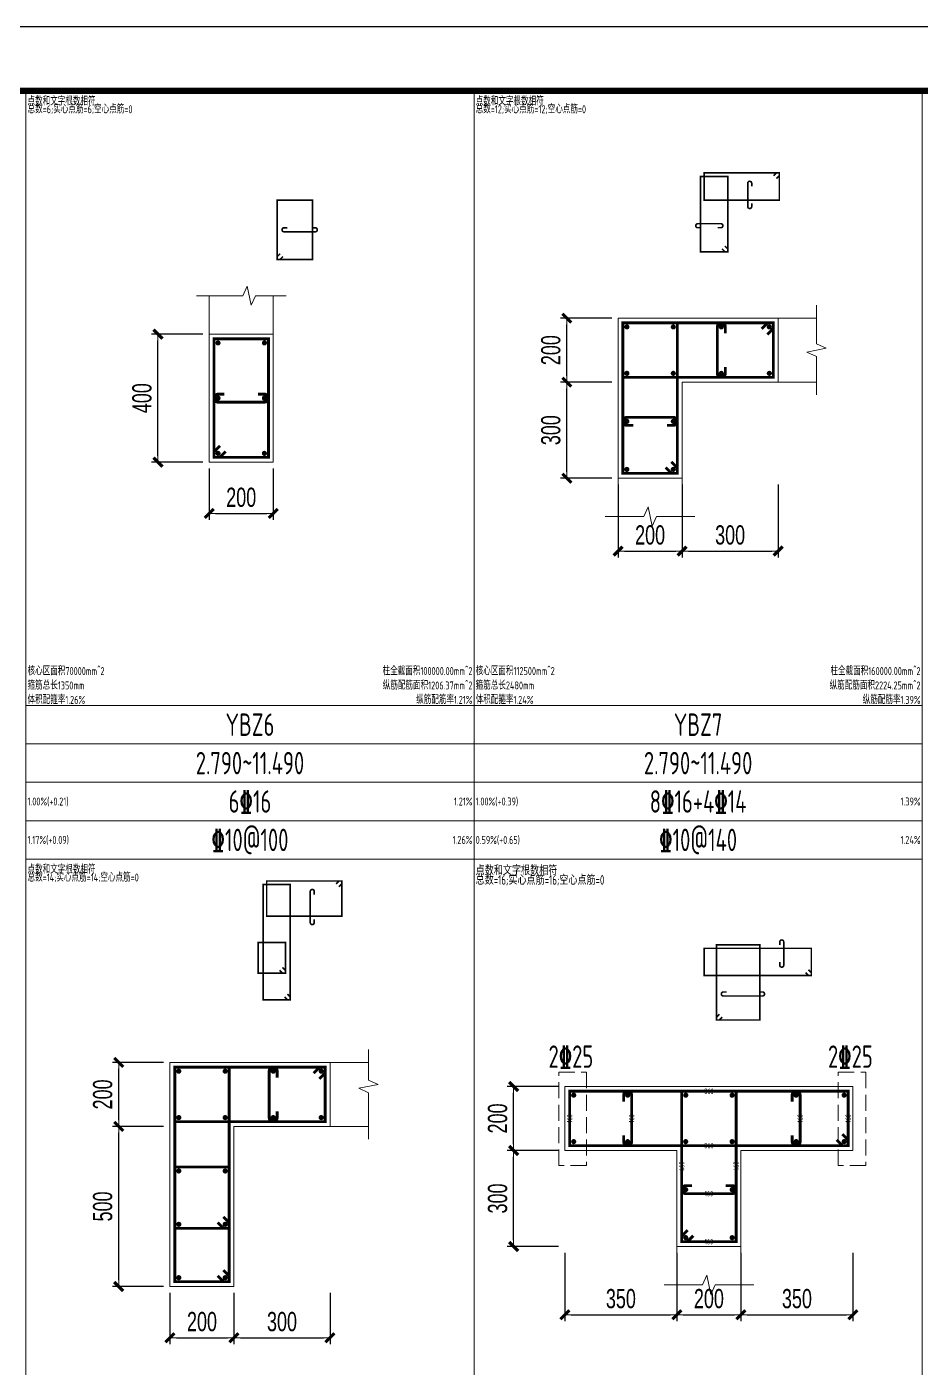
# Model space of a CAD drawing. Extents: x -129922 to 1190196, y -520662 to 139923.
# Drawn here: x 407104 to 421075, y -277428 to -256477 of the extents above; entities that cross this region are included whole.
import ezdxf
from ezdxf.enums import TextEntityAlignment as Align

# ---------------------------------------------------------------- set-up
doc = ezdxf.new("R2010")
doc.units = 0
doc.header["$LTSCALE"] = 1000
doc.header["$MEASUREMENT"] = 0
doc.linetypes.add('DASH', pattern=[0.35, 0.25, -0.1])
for name, color, linetype, lineweight in [('S-墙柱-REIN', 1, 'Continuous', 20), ('S-墙柱-大样细线', 7, 'Continuous', 20), ('S-墙柱-编号', 4, 'Continuous', 20), ('S-大样-DIM', 3, 'Continuous', 20), ('S-大样-REIN', 1, 'Continuous', 20), ('S-大样-实线', 2, 'Continuous', 20), ('S-板-BEAM', 4, 'DASH', 20), ('S-通用-TAB', 7, 'Continuous', 20)]:
    doc.layers.add(name, color=color, linetype=linetype, lineweight=lineweight)
doc.layers.add('Y-云图图框', color=7, linetype='Continuous')
doc.layers.add('z-计算配筋', color=7, linetype='Continuous')
doc.layers.add('箍筋长度', color=3, linetype='Continuous', plot=False)
doc.layers.add('配箍校核', color=34, linetype='Continuous', plot=False)
doc.styles.add('_YT_Name', font='', dxfattribs={"width": 0.8})
doc.styles.add('_YT_Sign_Text', font='ros.shx', dxfattribs={"width": 0.8, "bigfont": 'hztxt.shx'})
doc.styles.add('BW_Dim', font='Bweng.shx', dxfattribs={"width": 0.7, "bigfont": 'hztxt.shx'})
doc.styles.add('BW_Rein', font='tssdeng.shx', dxfattribs={"width": 0.7, "bigfont": 'hztxt.shx'})
doc.styles.get("Standard").update_dxf_attribs({"font": 'gbenor.shx', "bigfont": 'gbcbig.shx'})
doc.styles.add('TSSD_Rein', font='tssdeng.shx', dxfattribs={"width": 0.7, "bigfont": 'hztxt.shx'})
doc.styles.get('_YT_Name').set_extended_font_data('SimHei')
doc.dimstyles.new('Cyz_20_100', dxfattribs={"dimtxt": 300, "dimasz": 100, "dimexe": 100, "dimexo": 100, "dimgap": 100, "dimtad": 1, "dimdec": 0, "dimlfac": 0.2, "dimzin": 0, "dimdsep": 46, "dimtxsty": 'BW_Dim', "dimblk": '_bwk', "dimcen": 0, "dimclrt": 7, "dimadec": 0, "dimazin": 0, "dimtfac": 1, "dimtdec": 0, "dimtix": 1, "dimtmove": 2, "dimatfit": 0, "dimfxl": 0, "dimtolj": 1, "dimtzin": 0, "dimarcsym": 0})

# ---------------------------------------------------------------- blocks, each defined once
blk = doc.blocks.new('ECMCTK_A1_横_单行图名--0')
at = {"color": 4}
blk.add_lwpolyline([(0, 0), (841, 0), (841, 594), (0, 594)], close=True, dxfattribs=at)
at = {"const_width": 1}
blk.add_lwpolyline([(25, 10), (831, 10), (831, 584), (25, 584)], close=True, dxfattribs=at)
at = {"color": 80, "flags": 3}
for tag, height, p in [('YTHQINS', 3, (34.31, 585.5)), ('ECMCKEY', 3, (292.07, 288.23)), ('YTTQINS', 5.62, (848.03, 12.81)), ('YTFRAME', 3, (652.76, 5.84)), ('YTBARCODE_T1', 3, (749.78, 5.95))]:
    blk.add_attdef(tag, text='', height=height, dxfattribs=at).set_placement(p, align=Align.MIDDLE_CENTER)
for tag, height, style, width, p in [('证书编号', 4, '_YT_Sign_Text', 0.8, (708.87, 43.81)), ('审查批准号', 4, '_YT_Sign_Text', 0.8, (761.06, 43.81)), ('工程号', 4, '_YT_Sign_Text', 0.5, (804.08, 44.12)), ('设计单位', 6, '_YT_Name', 0.8, (623.75, 38.6)), ('建设单位', 4, '_YT_Sign_Text', 0.8, (734.96, 36.11)), ('阶段', 4, '_YT_Sign_Text', 0.8, (804.08, 35.81)), ('项目号', 4, '_YT_Sign_Text', 0.5, (822.08, 33.72)), ('项目名称', 4, '_YT_Sign_Text', 0.8, (734.96, 28.11)), ('专业', 4, '_YT_Sign_Text', 0.8, (804.08, 27.31)), ('图纸编号', 4, '_YT_Sign_Text', 0.5, (803.93, 19.36)), ('图纸名称', 4.5, '_YT_Name', 0.8, (735.39, 15.06)), ('版本号', 4, '_YT_Sign_Text', 0.8, (822.08, 13)), ('出图比例', 4.2, '_YT_Sign_Text', 0.8, (681.82, 11.78)), ('日期', 4, '_YT_Sign_Text', 0.5, (803.88, 12.13))]:
    blk.add_attdef(tag, text='', height=height, dxfattribs=dict(style=style, width=width)).set_placement(p, align=Align.CENTER)
at = {"style": '_YT_Sign_Text', "width": 0.8, "flags": 3}
for tag, p, height in [('[审定人]', (590.95, 27.81), 4.1), ('{审定人}', (605.87, 26.45), 6.24), ('[校对人]', (642.23, 27.82), 4.1), ('{校对人}', (658.35, 26.53), 6.24), ('{审核人}', (606.98, 18.44), 6.24), ('{设计人}', (658.48, 18.54), 6.24), ('[审核人]', (591.01, 19.76), 4.1), ('[设计人]', (642.47, 20.21), 4.1), ('{项目负责人}', (608.28, 10.72), 6.24), ('{专业负责人}', (658.58, 10.36), 6.24), ('[项目负责人]', (590.78, 12.01), 4.1), ('[专业负责人]', (642.74, 11.77), 4.1)]:
    blk.add_attdef(tag, p, '', height=height, dxfattribs=at)
at = {"color": 80, "flags": 3}
for tag, p in [('YTQRCODE', (551.04, 11.91)), ('YTBZSIT', (25, 10)), ('EXT_TK_LEFT', (25, 10))]:
    blk.add_attdef(tag, p, '', height=3, dxfattribs=at)
blk = doc.blocks.new('_bwk')
blk.add_line((-1, 0), (0, 0))
at = {"const_width": 0.5}
blk.add_lwpolyline([(-0.7, -0.7), (0.7, 0.7)], dxfattribs=at)
blk = doc.blocks.new('*D1498')
at = {"layer": 'Defpoints', "color": 0, "transparency": 16777216}
for p in [(416340, -263527), (417340, -263527), (417340, -264665)]:
    blk.add_point(p, dxfattribs=at)
at = {"layer": 'S-大样-DIM', "color": 0, "lineweight": -2, "transparency": 16777216}
for p, q in [((416340, -263627), (416340, -264765)), ((417340, -263627), (417340, -264765)), ((416440, -264665), (417240, -264665))]:
    blk.add_line(p, q, dxfattribs=at)
at = {"layer": 'S-大样-DIM', "color": 0, "lineweight": -2, "transparency": 16777216, "xscale": 100, "yscale": 100, "zscale": 100, "rotation": 180}
blk.add_blockref('_bwk', (416340, -264665), dxfattribs=at)
at = {"layer": 'S-大样-DIM', "color": 0, "lineweight": -2, "transparency": 16777216, "xscale": 100, "yscale": 100, "zscale": 100}
blk.add_blockref('_bwk', (417340, -264665), dxfattribs=at)
at = {"layer": 'S-大样-DIM', "color": 7, "transparency": 16777216, "insert": (416840, -264415), "char_height": 300, "attachment_point": 5, "style": 'BW_Dim'}
blk.add_mtext('\\A1;200', dxfattribs=at)
blk = doc.blocks.new('*D1499')
at = {"layer": 'Defpoints', "color": 0, "transparency": 16777216}
for p in [(417340, -263527), (418840, -263527), (418840, -264665)]:
    blk.add_point(p, dxfattribs=at)
at = {"layer": 'S-大样-DIM', "color": 0, "lineweight": -2, "transparency": 16777216}
for p, q in [((417340, -263627), (417340, -264765)), ((418840, -263627), (418840, -264765)), ((417440, -264665), (418740, -264665))]:
    blk.add_line(p, q, dxfattribs=at)
at = {"layer": 'S-大样-DIM', "color": 0, "lineweight": -2, "transparency": 16777216, "xscale": 100, "yscale": 100, "zscale": 100, "rotation": 180}
blk.add_blockref('_bwk', (417340, -264665), dxfattribs=at)
at = {"layer": 'S-大样-DIM', "color": 0, "lineweight": -2, "transparency": 16777216, "xscale": 100, "yscale": 100, "zscale": 100}
blk.add_blockref('_bwk', (418840, -264665), dxfattribs=at)
at = {"layer": 'S-大样-DIM', "color": 7, "transparency": 16777216, "insert": (418090, -264415), "char_height": 300, "attachment_point": 5, "style": 'BW_Dim'}
blk.add_mtext('\\A1;300', dxfattribs=at)
blk = doc.blocks.new('*D1430')
at = {"layer": 'Defpoints', "color": 0, "transparency": 16777216}
for p in [(410340, -276152), (411840, -276152), (411840, -276952)]:
    blk.add_point(p, dxfattribs=at)
at = {"layer": 'S-大样-DIM', "color": 0, "lineweight": -2, "transparency": 16777216}
for p, q in [((410340, -276252), (410340, -277052)), ((411840, -276252), (411840, -277052)), ((410440, -276952), (411740, -276952))]:
    blk.add_line(p, q, dxfattribs=at)
at = {"layer": 'S-大样-DIM', "color": 0, "lineweight": -2, "transparency": 16777216, "xscale": 100, "yscale": 100, "zscale": 100, "rotation": 180}
blk.add_blockref('_bwk', (410340, -276952), dxfattribs=at)
at = {"layer": 'S-大样-DIM', "color": 0, "lineweight": -2, "transparency": 16777216, "xscale": 100, "yscale": 100, "zscale": 100}
blk.add_blockref('_bwk', (411840, -276952), dxfattribs=at)
at = {"layer": 'S-大样-DIM', "color": 7, "transparency": 16777216, "insert": (411090, -276702), "char_height": 300, "attachment_point": 5, "style": 'BW_Dim'}
blk.add_mtext('\\A1;300', dxfattribs=at)
blk = doc.blocks.new('*D1431')
at = {"layer": 'Defpoints', "color": 0, "transparency": 16777216}
for p in [(409340, -276152), (410340, -276152), (410340, -276952)]:
    blk.add_point(p, dxfattribs=at)
at = {"layer": 'S-大样-DIM', "color": 0, "lineweight": -2, "transparency": 16777216}
for p, q in [((409340, -276252), (409340, -277052)), ((410340, -276252), (410340, -277052)), ((409440, -276952), (410240, -276952))]:
    blk.add_line(p, q, dxfattribs=at)
at = {"layer": 'S-大样-DIM', "color": 0, "lineweight": -2, "transparency": 16777216, "xscale": 100, "yscale": 100, "zscale": 100, "rotation": 180}
blk.add_blockref('_bwk', (409340, -276952), dxfattribs=at)
at = {"layer": 'S-大样-DIM', "color": 0, "lineweight": -2, "transparency": 16777216, "xscale": 100, "yscale": 100, "zscale": 100}
blk.add_blockref('_bwk', (410340, -276952), dxfattribs=at)
at = {"layer": 'S-大样-DIM', "color": 7, "transparency": 16777216, "insert": (409840, -276702), "char_height": 300, "attachment_point": 5, "style": 'BW_Dim'}
blk.add_mtext('\\A1;200', dxfattribs=at)
blk = doc.blocks.new('*D1432')
at = {"layer": 'Defpoints', "color": 0, "transparency": 16777216}
for p in [(408540, -272652), (409340, -272652), (409340, -273652)]:
    blk.add_point(p, dxfattribs=at)
at = {"layer": 'S-大样-DIM', "color": 0, "lineweight": -2, "transparency": 16777216}
for p, q in [((409240, -272652), (408440, -272652)), ((408540, -273552), (408540, -272752)), ((409240, -273652), (408440, -273652))]:
    blk.add_line(p, q, dxfattribs=at)
at = {"layer": 'S-大样-DIM', "color": 0, "lineweight": -2, "transparency": 16777216, "xscale": 100, "yscale": 100, "zscale": 100}
for p, rotation in [((408540, -272652), 90), ((408540, -273652), 270)]:
    blk.add_blockref('_bwk', p, dxfattribs=dict(at, rotation=rotation))
at = {"layer": 'S-大样-DIM', "color": 7, "transparency": 16777216, "insert": (408290, -273152), "char_height": 300, "attachment_point": 5, "rotation": 90, "style": 'BW_Dim'}
blk.add_mtext('\\A1;200', dxfattribs=at)
blk = doc.blocks.new('*D1433')
at = {"layer": 'Defpoints', "color": 0, "transparency": 16777216}
for p in [(408540, -273652), (409340, -273652), (409340, -276152)]:
    blk.add_point(p, dxfattribs=at)
at = {"layer": 'S-大样-DIM', "color": 0, "lineweight": -2, "transparency": 16777216}
for p, q in [((409240, -273652), (408440, -273652)), ((408540, -276052), (408540, -273752)), ((409240, -276152), (408440, -276152))]:
    blk.add_line(p, q, dxfattribs=at)
at = {"layer": 'S-大样-DIM', "color": 0, "lineweight": -2, "transparency": 16777216, "xscale": 100, "yscale": 100, "zscale": 100}
for p, rotation in [((408540, -273652), 90), ((408540, -276152), 270)]:
    blk.add_blockref('_bwk', p, dxfattribs=dict(at, rotation=rotation))
at = {"layer": 'S-大样-DIM', "color": 7, "transparency": 16777216, "insert": (408290, -274902), "char_height": 300, "attachment_point": 5, "rotation": 90, "style": 'BW_Dim'}
blk.add_mtext('\\A1;500', dxfattribs=at)
blk = doc.blocks.new('*D1490')
at = {"layer": 'Defpoints', "color": 0, "transparency": 16777216}
for p in [(415540, -261027), (416340, -261027), (416340, -262027)]:
    blk.add_point(p, dxfattribs=at)
at = {"layer": 'S-大样-DIM', "color": 0, "lineweight": -2, "transparency": 16777216}
for p, q in [((416240, -261027), (415440, -261027)), ((415540, -261927), (415540, -261127)), ((416240, -262027), (415440, -262027))]:
    blk.add_line(p, q, dxfattribs=at)
at = {"layer": 'S-大样-DIM', "color": 0, "lineweight": -2, "transparency": 16777216, "xscale": 100, "yscale": 100, "zscale": 100}
for p, rotation in [((415540, -261027), 90), ((415540, -262027), 270)]:
    blk.add_blockref('_bwk', p, dxfattribs=dict(at, rotation=rotation))
at = {"layer": 'S-大样-DIM', "color": 7, "transparency": 16777216, "insert": (415290, -261527), "char_height": 300, "attachment_point": 5, "rotation": 90, "style": 'BW_Dim'}
blk.add_mtext('\\A1;200', dxfattribs=at)
blk = doc.blocks.new('*D1491')
at = {"layer": 'Defpoints', "color": 0, "transparency": 16777216}
for p in [(415540, -262027), (416340, -262027), (416340, -263527)]:
    blk.add_point(p, dxfattribs=at)
at = {"layer": 'S-大样-DIM', "color": 0, "lineweight": -2, "transparency": 16777216}
for p, q in [((416240, -262027), (415440, -262027)), ((415540, -263427), (415540, -262127)), ((416240, -263527), (415440, -263527))]:
    blk.add_line(p, q, dxfattribs=at)
at = {"layer": 'S-大样-DIM', "color": 0, "lineweight": -2, "transparency": 16777216, "xscale": 100, "yscale": 100, "zscale": 100}
for p, rotation in [((415540, -262027), 90), ((415540, -263527), 270)]:
    blk.add_blockref('_bwk', p, dxfattribs=dict(at, rotation=rotation))
at = {"layer": 'S-大样-DIM', "color": 7, "transparency": 16777216, "insert": (415290, -262777), "char_height": 300, "attachment_point": 5, "rotation": 90, "style": 'BW_Dim'}
blk.add_mtext('\\A1;300', dxfattribs=at)
blk = doc.blocks.new('*D1454')
at = {"layer": 'Defpoints', "color": 0, "transparency": 16777216}
for p in [(409153, -261277), (409953, -261277), (409953, -263277)]:
    blk.add_point(p, dxfattribs=at)
at = {"layer": 'S-大样-DIM', "color": 0, "lineweight": -2, "transparency": 16777216}
for p, q in [((409853, -261277), (409053, -261277)), ((409153, -263177), (409153, -261377)), ((409853, -263277), (409053, -263277))]:
    blk.add_line(p, q, dxfattribs=at)
at = {"layer": 'S-大样-DIM', "color": 0, "lineweight": -2, "transparency": 16777216, "xscale": 100, "yscale": 100, "zscale": 100}
for p, rotation in [((409153, -261277), 90), ((409153, -263277), 270)]:
    blk.add_blockref('_bwk', p, dxfattribs=dict(at, rotation=rotation))
at = {"layer": 'S-大样-DIM', "color": 7, "transparency": 16777216, "insert": (408903, -262277), "char_height": 300, "attachment_point": 5, "rotation": 90, "style": 'BW_Dim'}
blk.add_mtext('\\A1;400', dxfattribs=at)
blk = doc.blocks.new('*D1455')
at = {"layer": 'Defpoints', "color": 0, "transparency": 16777216}
for p in [(409953, -263277), (410953, -263277), (410953, -264077)]:
    blk.add_point(p, dxfattribs=at)
at = {"layer": 'S-大样-DIM', "color": 0, "lineweight": -2, "transparency": 16777216}
for p, q in [((409953, -263377), (409953, -264177)), ((410953, -263377), (410953, -264177)), ((410053, -264077), (410853, -264077))]:
    blk.add_line(p, q, dxfattribs=at)
at = {"layer": 'S-大样-DIM', "color": 0, "lineweight": -2, "transparency": 16777216, "xscale": 100, "yscale": 100, "zscale": 100, "rotation": 180}
blk.add_blockref('_bwk', (409953, -264077), dxfattribs=at)
at = {"layer": 'S-大样-DIM', "color": 0, "lineweight": -2, "transparency": 16777216, "xscale": 100, "yscale": 100, "zscale": 100}
blk.add_blockref('_bwk', (410953, -264077), dxfattribs=at)
at = {"layer": 'S-大样-DIM', "color": 7, "transparency": 16777216, "insert": (410453, -263827), "char_height": 300, "attachment_point": 5, "style": 'BW_Dim'}
blk.add_mtext('\\A1;200', dxfattribs=at)
blk = doc.blocks.new('*D1543')
at = {"layer": 'Defpoints', "color": 0, "transparency": 16777216}
for p in [(418259, -275527), (420009, -275527), (420009, -276593)]:
    blk.add_point(p, dxfattribs=at)
at = {"layer": 'S-大样-DIM', "color": 0, "lineweight": -2, "transparency": 16777216}
for p, q in [((418259, -275627), (418259, -276693)), ((420009, -275627), (420009, -276693)), ((418359, -276593), (419909, -276593))]:
    blk.add_line(p, q, dxfattribs=at)
at = {"layer": 'S-大样-DIM', "color": 0, "lineweight": -2, "transparency": 16777216, "xscale": 100, "yscale": 100, "zscale": 100, "rotation": 180}
blk.add_blockref('_bwk', (418259, -276593), dxfattribs=at)
at = {"layer": 'S-大样-DIM', "color": 0, "lineweight": -2, "transparency": 16777216, "xscale": 100, "yscale": 100, "zscale": 100}
blk.add_blockref('_bwk', (420009, -276593), dxfattribs=at)
at = {"layer": 'S-大样-DIM', "color": 7, "transparency": 16777216, "insert": (419134, -276343), "char_height": 300, "attachment_point": 5, "style": 'BW_Dim'}
blk.add_mtext('\\A1;350', dxfattribs=at)
blk = doc.blocks.new('*D1544')
at = {"layer": 'Defpoints', "color": 0, "transparency": 16777216}
for p in [(417259, -275527), (418259, -275527), (418259, -276593)]:
    blk.add_point(p, dxfattribs=at)
at = {"layer": 'S-大样-DIM', "color": 0, "lineweight": -2, "transparency": 16777216}
for p, q in [((417259, -275627), (417259, -276693)), ((418259, -275627), (418259, -276693)), ((417359, -276593), (418159, -276593))]:
    blk.add_line(p, q, dxfattribs=at)
at = {"layer": 'S-大样-DIM', "color": 0, "lineweight": -2, "transparency": 16777216, "xscale": 100, "yscale": 100, "zscale": 100, "rotation": 180}
blk.add_blockref('_bwk', (417259, -276593), dxfattribs=at)
at = {"layer": 'S-大样-DIM', "color": 0, "lineweight": -2, "transparency": 16777216, "xscale": 100, "yscale": 100, "zscale": 100}
blk.add_blockref('_bwk', (418259, -276593), dxfattribs=at)
at = {"layer": 'S-大样-DIM', "color": 7, "transparency": 16777216, "insert": (417759, -276343), "char_height": 300, "attachment_point": 5, "style": 'BW_Dim'}
blk.add_mtext('\\A1;200', dxfattribs=at)
blk = doc.blocks.new('*D1545')
at = {"layer": 'Defpoints', "color": 0, "transparency": 16777216}
for p in [(415509, -275527), (417259, -275527), (417259, -276593)]:
    blk.add_point(p, dxfattribs=at)
at = {"layer": 'S-大样-DIM', "color": 0, "lineweight": -2, "transparency": 16777216}
for p, q in [((415509, -275627), (415509, -276693)), ((417259, -275627), (417259, -276693)), ((415609, -276593), (417159, -276593))]:
    blk.add_line(p, q, dxfattribs=at)
at = {"layer": 'S-大样-DIM', "color": 0, "lineweight": -2, "transparency": 16777216, "xscale": 100, "yscale": 100, "zscale": 100, "rotation": 180}
blk.add_blockref('_bwk', (415509, -276593), dxfattribs=at)
at = {"layer": 'S-大样-DIM', "color": 0, "lineweight": -2, "transparency": 16777216, "xscale": 100, "yscale": 100, "zscale": 100}
blk.add_blockref('_bwk', (417259, -276593), dxfattribs=at)
at = {"layer": 'S-大样-DIM', "color": 7, "transparency": 16777216, "insert": (416384, -276343), "char_height": 300, "attachment_point": 5, "style": 'BW_Dim'}
blk.add_mtext('\\A1;350', dxfattribs=at)
blk = doc.blocks.new('*D1546')
at = {"layer": 'Defpoints', "color": 0, "transparency": 16777216}
for p in [(414709, -273027), (415509, -273027), (415509, -274027)]:
    blk.add_point(p, dxfattribs=at)
at = {"layer": 'S-大样-DIM', "color": 0, "lineweight": -2, "transparency": 16777216}
for p, q in [((415409, -273027), (414609, -273027)), ((414709, -273927), (414709, -273127)), ((415409, -274027), (414609, -274027))]:
    blk.add_line(p, q, dxfattribs=at)
at = {"layer": 'S-大样-DIM', "color": 0, "lineweight": -2, "transparency": 16777216, "xscale": 100, "yscale": 100, "zscale": 100}
for p, rotation in [((414709, -273027), 90), ((414709, -274027), 270)]:
    blk.add_blockref('_bwk', p, dxfattribs=dict(at, rotation=rotation))
at = {"layer": 'S-大样-DIM', "color": 7, "transparency": 16777216, "insert": (414459, -273527), "char_height": 300, "attachment_point": 5, "rotation": 90, "style": 'BW_Dim'}
blk.add_mtext('\\A1;200', dxfattribs=at)
blk = doc.blocks.new('*D1547')
at = {"layer": 'Defpoints', "color": 0, "transparency": 16777216}
for p in [(414709, -274027), (415509, -274027), (415509, -275527)]:
    blk.add_point(p, dxfattribs=at)
at = {"layer": 'S-大样-DIM', "color": 0, "lineweight": -2, "transparency": 16777216}
for p, q in [((415409, -274027), (414609, -274027)), ((414709, -275427), (414709, -274127)), ((415409, -275527), (414609, -275527))]:
    blk.add_line(p, q, dxfattribs=at)
at = {"layer": 'S-大样-DIM', "color": 0, "lineweight": -2, "transparency": 16777216, "xscale": 100, "yscale": 100, "zscale": 100}
for p, rotation in [((414709, -274027), 90), ((414709, -275527), 270)]:
    blk.add_blockref('_bwk', p, dxfattribs=dict(at, rotation=rotation))
at = {"layer": 'S-大样-DIM', "color": 7, "transparency": 16777216, "insert": (414459, -274777), "char_height": 300, "attachment_point": 5, "rotation": 90, "style": 'BW_Dim'}
blk.add_mtext('\\A1;300', dxfattribs=at)

msp = doc.modelspace()

# ---------------------------------------------------------------- linework, layer by layer
at = {"layer": 'S-墙柱-REIN', "const_width": 40}
for points in [[(416457.7, -261164.2, 1), (416497.7, -261164.2, 1)], [(417182.7, -261164.2, 1), (417222.7, -261164.2, 1)], [(417932.7, -261164.2, 1), (417972.7, -261164.2, 1)], [(418682.7, -261164.2, 1), (418722.7, -261164.2, 1)], [(410070.5, -261414.2, 1), (410110.5, -261414.2, 1)], [(410795.5, -261414.2, 1), (410835.5, -261414.2, 1)], [(416457.7, -261889.2, 1), (416497.7, -261889.2, 1)], [(417182.7, -261889.2, 1), (417222.7, -261889.2, 1)], [(417932.7, -261889.2, 1), (417972.7, -261889.2, 1)], [(418682.7, -261889.2, 1), (418722.7, -261889.2, 1)], [(410070.5, -262276.7, 1), (410110.5, -262276.7, 1)], [(410795.5, -262276.7, 1), (410835.5, -262276.7, 1)], [(416457.7, -262639.2, 1), (416497.7, -262639.2, 1)], [(417182.7, -262639.2, 1), (417222.7, -262639.2, 1)], [(410070.5, -263139.2, 1), (410110.5, -263139.2, 1)], [(410795.5, -263139.2, 1), (410835.5, -263139.2, 1)], [(416457.7, -263389.2, 1), (416497.7, -263389.2, 1)], [(417182.7, -263389.2, 1), (417222.7, -263389.2, 1)], [(409457.7, -272789.2, 1), (409497.7, -272789.2, 1)], [(410182.7, -272789.2, 1), (410222.7, -272789.2, 1)], [(410932.7, -272789.2, 1), (410972.7, -272789.2, 1)], [(411682.7, -272789.2, 1), (411722.7, -272789.2, 1)], [(415626.6, -273164.2, 1), (415666.6, -273164.2, 1)], [(416469.8, -273164.2, 1), (416509.8, -273164.2, 1)], [(417376.6, -273164.2, 1), (417416.6, -273164.2, 1)], [(418101.6, -273164.2, 1), (418141.6, -273164.2, 1)], [(419101.6, -273164.2, 1), (419141.6, -273164.2, 1)], [(419851.6, -273164.2, 1), (419891.6, -273164.2, 1)], [(409457.7, -273514.2, 1), (409497.7, -273514.2, 1)], [(410182.7, -273514.2, 1), (410222.7, -273514.2, 1)], [(410932.7, -273514.2, 1), (410972.7, -273514.2, 1)], [(411682.7, -273514.2, 1), (411722.7, -273514.2, 1)], [(415626.6, -273889.2, 1), (415666.6, -273889.2, 1)], [(416469.8, -273889.2, 1), (416509.8, -273889.2, 1)], [(417376.6, -273889.2, 1), (417416.6, -273889.2, 1)], [(418101.6, -273889.2, 1), (418141.6, -273889.2, 1)], [(419101.6, -273889.2, 1), (419141.6, -273889.2, 1)], [(419851.6, -273889.2, 1), (419891.6, -273889.2, 1)], [(409457.7, -274347.6, 1), (409497.7, -274347.6, 1)], [(410182.7, -274347.6, 1), (410222.7, -274347.6, 1)], [(417376.6, -274639.2, 1), (417416.6, -274639.2, 1)], [(418101.6, -274639.2, 1), (418141.6, -274639.2, 1)], [(409457.7, -275180.9, 1), (409497.7, -275180.9, 1)], [(410182.7, -275180.9, 1), (410222.7, -275180.9, 1)], [(417376.6, -275389.2, 1), (417416.6, -275389.2, 1)], [(418101.6, -275389.2, 1), (418141.6, -275389.2, 1)], [(409457.7, -276014.2, 1), (409497.7, -276014.2, 1)], [(410182.7, -276014.2, 1), (410222.7, -276014.2, 1)]]:
    msp.add_lwpolyline(points, format="xyb", close=True, dxfattribs=at)
at = {"layer": 'S-墙柱-大样细线'}
for points in [[(417340.2, -262026.7), (417340.2, -263526.7), (416340.2, -263526.7), (416340.2, -261026.7), (418840.2, -261026.7), (418840.2, -262026.7)], [(409953, -261276.7), (409953, -263276.7), (410953, -263276.7), (410953, -261276.7)], [(410340.2, -273651.7), (410340.2, -276151.7), (409340.2, -276151.7), (409340.2, -272651.7), (411840.2, -272651.7), (411840.2, -273651.7)], [(418259.1, -274026.7), (420009.1, -274026.7), (420009.1, -273026.7), (415509.1, -273026.7), (415509.1, -274026.7), (417259.1, -274026.7), (417259.1, -275526.7), (418259.1, -275526.7)]]:
    msp.add_lwpolyline(points, close=True, dxfattribs=at)
at = {"layer": 'S-大样-REIN', "color": 1}
for points, const_width in [([(417962.6, -259943.3), (418008.5, -259989.2), (418052.7, -259989.2), (418052.7, -258814.2), (417627.7, -258814.2), (417627.7, -259989.2), (418052.7, -259989.2), (418052.7, -259945.1), (418006.8, -259899.1)], 25), ([(418813, -258848.2), (418859, -258802.2), (418859, -258758), (417684, -258758), (417684, -259183), (418859, -259183), (418859, -258758), (418814.8, -258758), (418768.8, -258804)], 25), ([(411106.3, -260063.8), (411060.4, -260109.8), (411016.2, -260109.8), (411016.2, -259184.8), (411566.2, -259184.8), (411566.2, -260109.8), (411016.2, -260109.8), (411016.2, -260065.6), (411062.1, -260019.6)], 25), ([(417084.9, -263359.8), (417176.8, -263451.7), (417265.2, -263451.7), (417265.2, -261101.7), (416415.2, -261101.7), (416415.2, -263451.7), (417265.2, -263451.7), (417265.2, -263363.4), (417173.3, -263271.4)], 45), ([(418673.3, -261282.1), (418765.2, -261190.1), (418765.2, -261101.7), (416415.2, -261101.7), (416415.2, -261951.7), (418765.2, -261951.7), (418765.2, -261101.7), (418676.8, -261101.7), (418584.9, -261193.7)], 45), ([(410208.3, -263109.8), (410116.4, -263201.7), (410028, -263201.7), (410028, -261351.7), (410878, -261351.7), (410878, -263201.7), (410028, -263201.7), (410028, -263113.4), (410119.9, -263021.4)], 45), ([(411979.6, -269908.8), (412025.5, -269862.8), (412025.5, -269818.6), (410850.5, -269818.6), (410850.5, -270368.6), (412025.5, -270368.6), (412025.5, -269818.6), (411981.3, -269818.6), (411935.4, -269864.6)], 25), ([(411129.1, -271628.9), (411175.1, -271674.9), (411219.3, -271674.9), (411219.3, -269874.9), (410794.3, -269874.9), (410794.3, -271674.9), (411219.3, -271674.9), (411219.3, -271630.7), (411173.3, -271584.7)], 25), ([(419313, -271205.3), (419359, -271251.3), (419359, -271295.5), (417684, -271295.5), (417684, -270870.5), (419359, -270870.5), (419359, -271295.5), (419314.8, -271295.5), (419268.8, -271249.5)], 25), ([(417967.9, -271943.3), (417921.9, -271989.2), (417877.7, -271989.2), (417877.7, -270814.2), (418552.7, -270814.2), (418552.7, -271989.2), (417877.7, -271989.2), (417877.7, -271945.1), (417923.7, -271899.1)], 25), ([(410084.9, -275984.8), (410176.8, -276076.7), (410265.2, -276076.7), (410265.2, -272726.7), (409415.2, -272726.7), (409415.2, -276076.7), (410265.2, -276076.7), (410265.2, -275988.4), (410173.3, -275896.4)], 45), ([(411673.3, -272907.1), (411765.2, -272815.1), (411765.2, -272726.7), (409415.2, -272726.7), (409415.2, -273576.7), (411765.2, -273576.7), (411765.2, -272726.7), (411676.8, -272726.7), (411584.9, -272818.7)], 45), ([(419842.2, -273771.4), (419934.1, -273863.4), (419934.1, -273951.7), (415584.1, -273951.7), (415584.1, -273101.7), (419934.1, -273101.7), (419934.1, -273951.7), (419845.7, -273951.7), (419753.8, -273859.8)], 45), ([(417514.4, -275359.8), (417422.5, -275451.7), (417334.1, -275451.7), (417334.1, -273101.7), (418184.1, -273101.7), (418184.1, -275451.7), (417334.1, -275451.7), (417334.1, -275363.4), (417426, -275271.4)], 45)]:
    msp.add_lwpolyline(points, dxfattribs=dict(at, const_width=const_width))
at = {"layer": 'S-大样-REIN'}
for points, const_width in [([(418427.7, -259233), (418427.7, -259283, -1), (418365.2, -259283), (418365.2, -258920.5, -1), (418427.7, -258920.5), (418427.7, -258970.5)], 25), ([(417634, -259614.2), (417584, -259614.2, -1), (417584, -259551.7), (417946.5, -259551.7, -1), (417946.5, -259614.2), (417896.5, -259614.2)], 25), ([(411559.9, -259616), (411609.9, -259616, -1), (411609.9, -259678.5), (411122.4, -259678.5, -1), (411122.4, -259616), (411172.4, -259616)], 25), ([(418015.2, -261789.2), (418015.2, -261889.2, -1), (417890.2, -261889.2), (417890.2, -261164.2, -1), (418015.2, -261164.2), (418015.2, -261264.2)], 45), ([(410715.5, -262214.2), (410815.5, -262214.2, -1), (410815.5, -262339.2), (410090.5, -262339.2, -1), (410090.5, -262214.2), (410190.5, -262214.2)], 45), ([(416577.7, -262701.7), (416477.7, -262701.7, -1), (416477.7, -262576.7), (417202.7, -262576.7, -1), (417202.7, -262701.7), (417102.7, -262701.7)], 45), ([(411594.3, -270418.6), (411594.3, -270468.6, -1), (411531.8, -270468.6), (411531.8, -269981.1, -1), (411594.3, -269981.1), (411594.3, -270031.1)], 25), ([(418865.2, -270820.5), (418865.2, -270770.5, -1), (418927.7, -270770.5), (418927.7, -271133, -1), (418865.2, -271133), (418865.2, -271083)], 25), ([(418546.5, -271551.7), (418596.5, -271551.7, -1), (418596.5, -271614.2), (417984, -271614.2, -1), (417984, -271551.7), (418034, -271551.7)], 25), ([(411015.2, -273414.2), (411015.2, -273514.2, -1), (410890.2, -273514.2), (410890.2, -272789.2, -1), (411015.2, -272789.2), (411015.2, -272889.2)], 45), ([(416427.3, -273264.2), (416427.3, -273164.2, -1), (416552.3, -273164.2), (416552.3, -273889.2, -1), (416427.3, -273889.2), (416427.3, -273789.2)], 45), ([(419059.1, -273264.2), (419059.1, -273164.2, -1), (419184.1, -273164.2), (419184.1, -273889.2, -1), (419059.1, -273889.2), (419059.1, -273789.2)], 45), ([(418021.6, -274576.7), (418121.6, -274576.7, -1), (418121.6, -274701.7), (417396.6, -274701.7, -1), (417396.6, -274576.7), (417496.6, -274576.7)], 45)]:
    msp.add_lwpolyline(points, format="xyb", dxfattribs=dict(at, const_width=const_width))
for points, const_width in [([(411098.3, -271168), (411144.3, -271214), (411144.3, -271258.2), (410719.3, -271258.2), (410719.3, -270779), (411144.3, -270779), (411144.3, -271258.2), (411100.1, -271258.2), (411054.1, -271212.2)], 25), ([(410173.3, -275063.1), (410265.2, -275155), (410265.2, -275243.4), (409415.2, -275243.4), (409415.2, -274285.1), (410265.2, -274285.1), (410265.2, -275243.4), (410176.8, -275243.4), (410084.9, -275151.5)], 45)]:
    msp.add_lwpolyline(points, dxfattribs=dict(at, const_width=const_width))
at = {"layer": 'S-大样-实线'}
for points in [[(409753, -260676.7), (410478, -260676.7), (410548, -260526.7), (410608, -260826.7), (410678, -260676.7), (411153, -260676.7)], [(409953, -261276.7), (409953, -260676.7)], [(410953, -261276.7), (410953, -260676.7)], [(419440.2, -262226.7), (419440.2, -261626.7), (419290.2, -261556.7), (419590.2, -261496.7), (419440.2, -261426.7), (419440.2, -260826.7)], [(418840.2, -261026.7), (419440.2, -261026.7)], [(418840.2, -262026.7), (419440.2, -262026.7)], [(416340.2, -263526.7), (416340.2, -264126.7)], [(417340.2, -263526.7), (417340.2, -264126.7)], [(416140.2, -264126.7), (416740.2, -264126.7), (416810.2, -263976.7), (416870.2, -264276.7), (416940.2, -264126.7), (417540.2, -264126.7)], [(412440.2, -273851.7), (412440.2, -273126.7), (412290.2, -273056.7), (412590.2, -272996.7), (412440.2, -272926.7), (412440.2, -272451.7)], [(411840.2, -272651.7), (412440.2, -272651.7)], [(411840.2, -273651.7), (412440.2, -273651.7)], [(417259.1, -275526.7), (417259.1, -276126.7)], [(418259.1, -275526.7), (418259.1, -276126.7)], [(417059.1, -276126.7), (417659.1, -276126.7), (417729.1, -275976.7), (417789.1, -276276.7), (417859.1, -276126.7), (418459.1, -276126.7)]]:
    msp.add_lwpolyline(points, dxfattribs=at)
at = {"layer": 'S-板-BEAM'}
for points in [[(415414, -272806.4), (415846.2, -272806.4), (415846.2, -274262.8), (415414, -274262.8)], [(419780.1, -272806.4), (420212.3, -272806.4), (420212.3, -274262.8), (419780.1, -274262.8)]]:
    msp.add_lwpolyline(points, close=True, dxfattribs=at)
at = {"layer": 'S-通用-TAB'}
for points in [[(407090.2, -269476.7), (407090.2, -257476.7), (414090.2, -257476.7), (414090.2, -269476.7), (407090.2, -269476.7), (407090.2, -267076.7), (414090.2, -267076.7), (414090.2, -267676.7), (407090.2, -267676.7), (407090.2, -268276.7), (414090.2, -268276.7), (414090.2, -268876.7), (407090.2, -268876.7), (407090.2, -269476.7)], [(414090.2, -269476.7), (414090.2, -257476.7), (421090.2, -257476.7), (421090.2, -269476.7), (414090.2, -269476.7), (414090.2, -267076.7), (421090.2, -267076.7), (421090.2, -267676.7), (414090.2, -267676.7), (414090.2, -268276.7), (421090.2, -268276.7), (421090.2, -268876.7), (414090.2, -268876.7), (414090.2, -269476.7)], [(407090.2, -281476.7), (407090.2, -269476.7), (414090.2, -269476.7), (414090.2, -281476.7), (407090.2, -281476.7), (407090.2, -279076.7), (414090.2, -279076.7), (414090.2, -279676.7), (407090.2, -279676.7), (407090.2, -280276.7), (414090.2, -280276.7), (414090.2, -280876.7), (407090.2, -280876.7), (407090.2, -281476.7)], [(414090.2, -281476.7), (414090.2, -269476.7), (421090.2, -269476.7), (421090.2, -281476.7), (414090.2, -281476.7), (414090.2, -279076.7), (421090.2, -279076.7), (421090.2, -279676.7), (414090.2, -279676.7), (414090.2, -280276.7), (421090.2, -280276.7), (421090.2, -280876.7), (414090.2, -280876.7), (414090.2, -281476.7)]]:
    msp.add_lwpolyline(points, dxfattribs=at)

# ---------------------------------------------------------------- block references
at = {"layer": 'Y-云图图框', "xscale": 100, "yscale": 100, "zscale": 100}
msp.add_blockref('ECMCTK_A1_横_单行图名--0', (367865.2, -315876.7), dxfattribs=at)

# ---------------------------------------------------------------- texts
at = {"layer": 'S-墙柱-编号', "style": 'TSSD_Rein', "width": 0.7}
for s, p in [('YBZ6', (410590.2, -267376.7)), ('YBZ7', (417590.2, -267376.7)), ('2.790~11.490', (410590.2, -267976.7)), ('2.790~11.490', (417590.2, -267976.7))]:
    msp.add_text(s, height=350, dxfattribs=at).set_placement(p, align=Align.MIDDLE_CENTER)
at = {"layer": 'z-计算配筋', "style": 'BW_Rein', "width": 0.7}
for s, p in [('6\x8416', (410590.2, -268576.7)), ('8\x8416+4\x8414', (417590.2, -268576.7)), ('\x8410@100', (410590.2, -269176.7)), ('\x8410@140', (417590.2, -269176.7)), ('2\x8425', (415602.9, -272561.3)), ('2\x8425', (419969, -272561.3))]:
    msp.add_text(s, height=350, dxfattribs=at).set_placement(p, align=Align.MIDDLE_CENTER)
at = {"layer": '箍筋长度', "style": 'BW_Rein', "width": 0.7}
for s, p in [('860', (417759.1, -273101.7)), ('860', (417759.1, -273951.7)), ('160', (417759.1, -274701.7)), ('160', (417759.1, -275451.7))]:
    msp.add_text(s, height=85, dxfattribs=at).set_placement(p, align=Align.MIDDLE_CENTER)
for s, p in [('160', (415584.1, -273526.7)), ('160', (416552.3, -273526.7)), ('160', (419184.1, -273526.7)), ('160', (419934.1, -273526.7)), ('460', (417334.1, -274276.7)), ('460', (418184.1, -274276.7))]:
    msp.add_text(s, height=85, rotation=90, dxfattribs=at).set_placement(p, align=Align.MIDDLE_CENTER)
at = {"layer": '配箍校核', "style": 'BW_Rein', "width": 0.7}
for s, height, p in [('点数和文字根数相符', 125, (407115.2, -257701.7)), ('总数=6;实心点筋=6;空心点筋=0', 125, (407115.2, -257826.7)), ('点数和文字根数相符', 125, (414115.2, -257701.7)), ('总数=12;实心点筋=12;空心点筋=0', 125, (414115.2, -257826.7)), ('核心区面积70000mm^ 2', 125, (407115.2, -266601.7)), ('核心区面积112500mm^ 2', 125, (414115.2, -266601.7)), ('箍筋总长1350mm', 125, (407115.2, -266826.7)), ('箍筋总长2480mm', 125, (414115.2, -266826.7)), ('体积配箍率1.26%', 125, (407115.2, -267051.7)), ('体积配箍率1.24%', 125, (414115.2, -267051.7)), ('点数和文字根数相符', 125, (407115.2, -269701.7)), ('点数和文字根数相符', 150, (414115.2, -269726.7)), ('总数=14;实心点筋=14;空心点筋=0', 125, (407115.2, -269826.7)), ('总数=16;实心点筋=16;空心点筋=0', 150, (414115.2, -269876.7))]:
    msp.add_text(s, height=height, dxfattribs=at).set_placement(p)
for s, p in [('柱全截面积100000.00mm^ 2', (414065.2, -266601.7)), ('柱全截面积160000.00mm^ 2', (421065.2, -266601.7)), ('纵筋配筋面积1206.37mm^ 2', (414065.2, -266826.7)), ('纵筋配筋面积2224.25mm^ 2', (421065.2, -266826.7)), ('纵筋配筋率1.21%', (414065.2, -267051.7)), ('纵筋配筋率1.39%', (421065.2, -267051.7))]:
    msp.add_text(s, height=125, dxfattribs=at).set_placement(p, align=Align.RIGHT)
for s, p in [('1.00%(+0.21)', (407115.2, -268576.7)), ('1.00%(+0.39)', (414115.2, -268576.7)), ('1.17%(+0.09)', (407115.2, -269176.7)), ('0.59%(+0.65)', (414115.2, -269176.7))]:
    msp.add_text(s, height=125, dxfattribs=at).set_placement(p, align=Align.MIDDLE_LEFT)
for s, p in [('1.21%', (414065.2, -268576.7)), ('1.39%', (421065.2, -268576.7)), ('1.26%', (414065.2, -269176.7)), ('1.24%', (421065.2, -269176.7))]:
    msp.add_text(s, height=125, dxfattribs=at).set_placement(p, align=Align.MIDDLE_RIGHT)

# ---------------------------------------------------------------- dimensions: what is measured, and where the dimension line sits
at = {"layer": 'S-大样-DIM'}
for base, p1, p2, picture, middle in [((415540.2, -261026.7), (416340.2, -262026.7), (416340.2, -261026.7), '*D1490', (415290.2, -261526.7)), ((409153, -261276.7), (409953, -263276.7), (409953, -261276.7), '*D1454', (408903, -262276.7)), ((415540.2, -262026.7), (416340.2, -263526.7), (416340.2, -262026.7), '*D1491', (415290.2, -262776.7)), ((408540.2, -272651.7), (409340.2, -273651.7), (409340.2, -272651.7), '*D1432', (408290.2, -273151.7)), ((414709.1, -273026.7), (415509.1, -274026.7), (415509.1, -273026.7), '*D1546', (414459.1, -273526.7)), ((408540.2, -273651.7), (409340.2, -276151.7), (409340.2, -273651.7), '*D1433', (408290.2, -274901.7)), ((414709.1, -274026.7), (415509.1, -275526.7), (415509.1, -274026.7), '*D1547', (414459.1, -274776.7))]:
    dim = msp.add_linear_dim(base=base, p1=p1, p2=p2, angle=90, dimstyle='Cyz_20_100', dxfattribs=at)
    dim.commit()
    dim.dimension.update_dxf_attribs({"geometry": picture, "text_midpoint": middle})
for base, p1, p2, picture, middle in [((410953, -264076.7), (409953, -263276.7), (410953, -263276.7), '*D1455', (410453, -263826.7)), ((417340.2, -264665.2), (416340.2, -263526.7), (417340.2, -263526.7), '*D1498', (416840.2, -264415.2)), ((418840.2, -264665.2), (417340.2, -263526.7), (418840.2, -263526.7), '*D1499', (418090.2, -264415.2)), ((417259.1, -276593.3), (415509.1, -275526.7), (417259.1, -275526.7), '*D1545', (416384.1, -276343.3)), ((418259.1, -276593.3), (417259.1, -275526.7), (418259.1, -275526.7), '*D1544', (417759.1, -276343.3)), ((420009.1, -276593.3), (418259.1, -275526.7), (420009.1, -275526.7), '*D1543', (419134.1, -276343.3)), ((410340.2, -276951.7), (409340.2, -276151.7), (410340.2, -276151.7), '*D1431', (409840.2, -276701.7)), ((411840.2, -276951.7), (410340.2, -276151.7), (411840.2, -276151.7), '*D1430', (411090.2, -276701.7))]:
    dim = msp.add_linear_dim(base=base, p1=p1, p2=p2, dimstyle='Cyz_20_100', dxfattribs=at)
    dim.commit()
    dim.dimension.update_dxf_attribs({"geometry": picture, "text_midpoint": middle})

doc.saveas('drawing.dxf')
